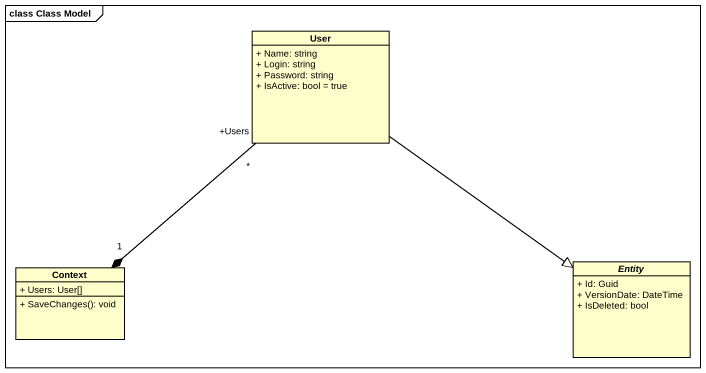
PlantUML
@startuml
mainframe class Class Model
hide circle
hide empty members
skinparam classAttributeIconSize 0
class User {
  + Name: string
  + Login: string
  + Password: string
  + IsActive: bool = true
}
class Context {
  + Users: User[]
  + SaveChanges(): void
}
abstract class "Entity" as Entity_ {
  + Id: Guid
  + VersionDate: DateTime
  + IsDeleted: bool
}
User "+Users\n*" --* "1" Context
User --|> Entity_
@enduml
